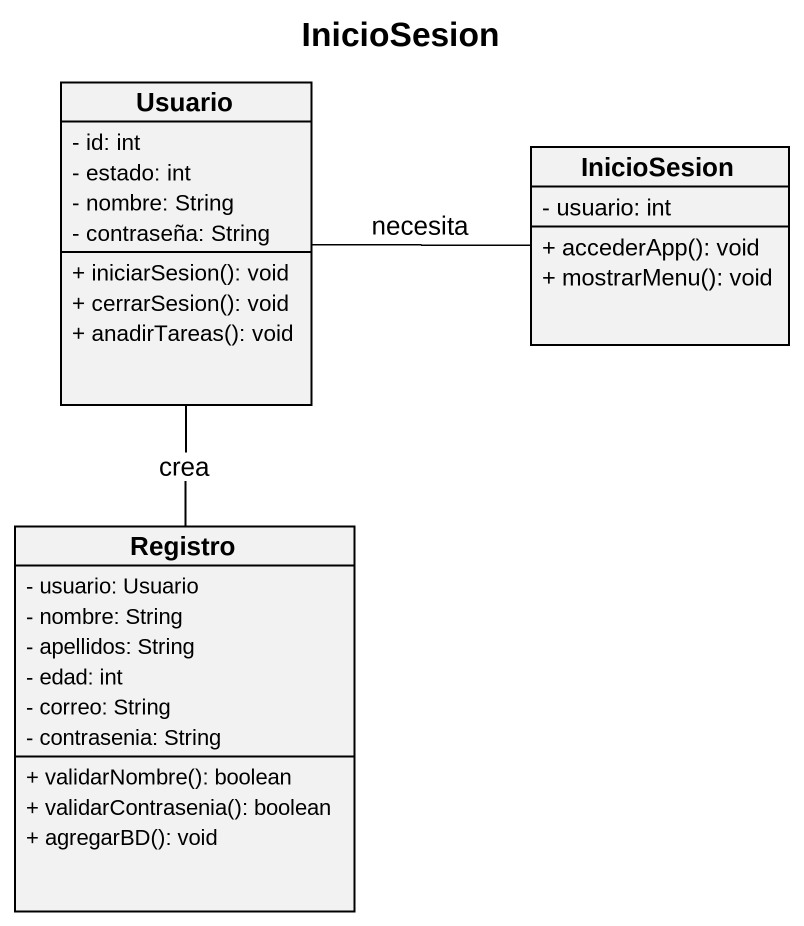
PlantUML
@startuml
title InicioSesion
hide circle
hide empty members
skinparam classAttributeIconSize 0
class Usuario {
  - id: int
  - estado: int
  - nombre: String
  - contraseña: String
  + iniciarSesion(): void
  + cerrarSesion(): void
  + anadirTareas(): void
}
class InicioSesion {
  - usuario: int
  + accederApp(): void
  + mostrarMenu(): void
}
class Registro {
  - usuario: Usuario
  - nombre: String
  - apellidos: String
  - edad: int
  - correo: String
  - contrasenia: String
  + validarNombre(): boolean
  + validarContrasenia(): boolean
  + agregarBD(): void
}
Usuario -right- InicioSesion : necesita
Usuario -- Registro : crea
@enduml
